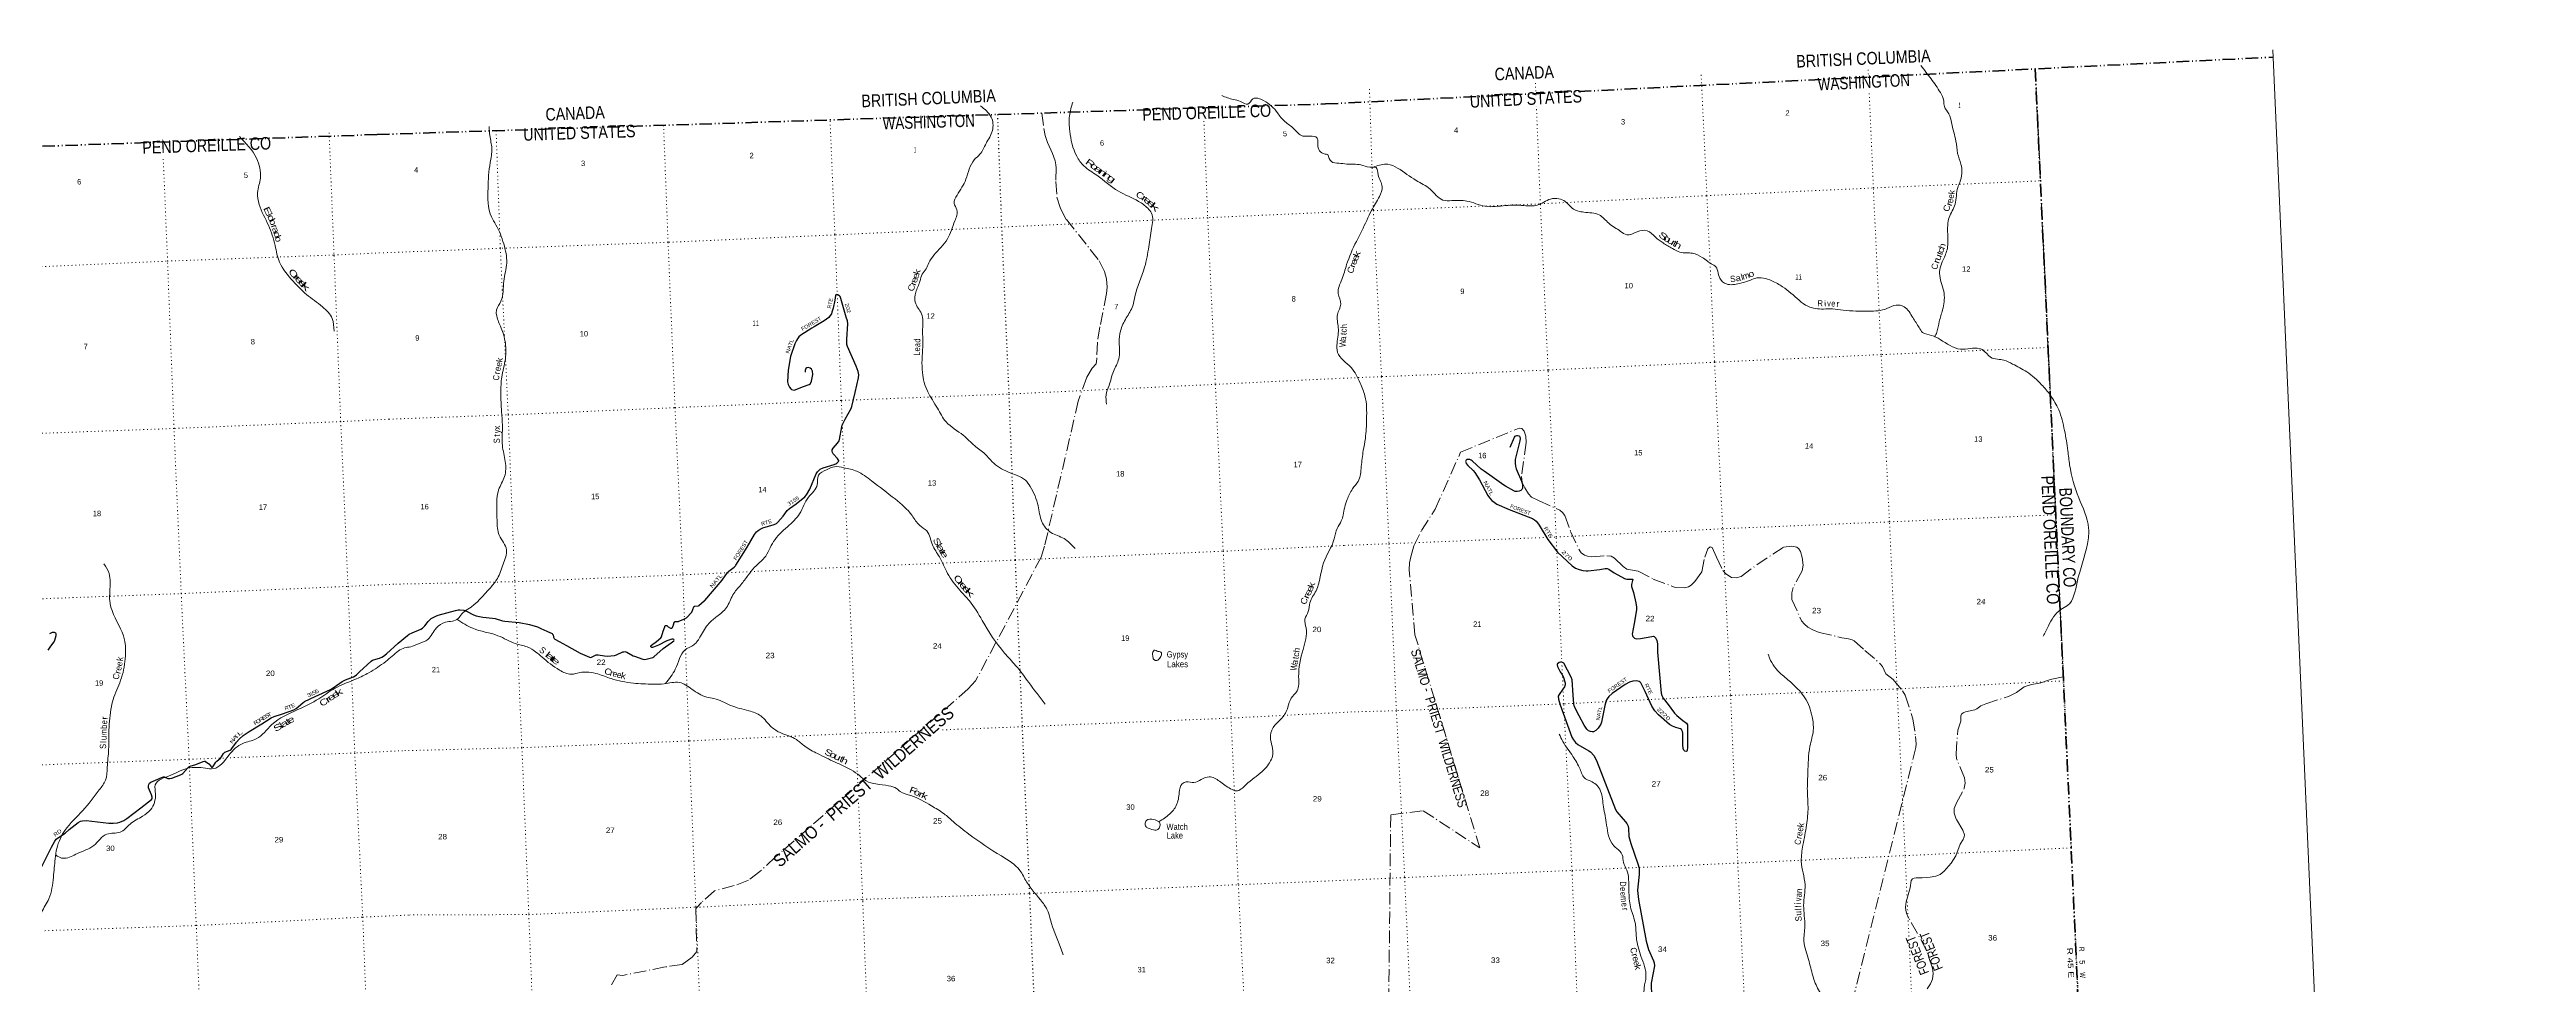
# Model space of a CAD drawing. Header units: feet. Extents: x 727543 to 978287, y 379550 to 572970.
# Drawn here: x 898883 to 978042, y 543088 to 572970 of the extents above; entities that cross this region are included whole.
import ezdxf
from ezdxf.enums import TextEntityAlignment as Align

# ---------------------------------------------------------------- set-up
doc = ezdxf.new("R2010")
doc.units = ezdxf.units.FT
doc.header["$LTSCALE"] = 80
for name, pattern in [('DASH_DOUBLE_DOT', [9.2, 5, -1.2, 0.3, -1.2, 0.3, -1.2]), ('DOT_DASHED', [7.7, 5, -1.2, 0.3, -1.2]), ('DOTTED', [1.5, 0.3, -1.2])]:
    doc.linetypes.add(name, pattern=pattern)
for name, color, linetype, lineweight in [('10', 7, 'DASH_DOUBLE_DOT', 70), ('29', 7, 'Continuous', 25), ('39', 7, 'Continuous', 13), ('4', 7, 'Continuous', 13), ('44', 7, 'DOT_DASHED', 13), ('6', 7, 'DOTTED', 25), ('7', 7, 'DOTTED', 13)]:
    doc.layers.add(name, color=color, linetype=linetype, lineweight=lineweight)
for name, color, linetype in [('12', 7, 'Continuous'), ('30', 7, 'Continuous'), ('41', 7, 'Continuous')]:
    doc.layers.add(name, color=color, linetype=linetype)

msp = doc.modelspace()

# ---------------------------------------------------------------- linework, layer by layer
at = {"layer": '10'}
for p, q in [((939663.69, 571229.1), (969947.87, 572726.87)), ((962342.17, 572350.71), (964451.09, 526603.76)), ((909352.58, 570252.9), (939663.69, 571229.1))]:
    msp.add_line(p, q, dxfattribs=at)
msp.add_lwpolyline([(909352.58, 570252.9), (897240.5, 569827.99), (897240.5, 569827.99), (879052.52, 569139.66)], dxfattribs=at)
at = {"layer": '29'}
for points in [[(919128.34, 554757.32), (919234.04, 554807.79), (919255.12, 554825.39), (919393.49, 554964.76), (919404.61, 554982.34), (919436.34, 555076.02), (919474.06, 555162.43), (919486.03, 555176.3), (919493.18, 555179.74), (919505.02, 555182.47), (919624.28, 555191.58), (919638.56, 555197.14), (919807.76, 555347.47), (919820.46, 555359.2), (920374.28, 556005.81), (920550.85, 556257.12), (920587.9, 556295.63), (920760.87, 556428.63), (920804.93, 556472.54), (920820.95, 556492.39), (921179.96, 557060.47), (921414.61, 557474.79), (921479.16, 557556.37), (921530.14, 557600.1), (921592.04, 557640.18), (921674.99, 557680.33), (922043.59, 557793.21), (922114.27, 557824.92), (922160.11, 557866.09), (922331.58, 558059.35), (922459.67, 558240.65), (922526.09, 558303.34), (922742.2, 558446.88), (923021.33, 558678.65), (923068.85, 558735.08), (923176.87, 558913.73), (923383.3, 559403.75), (923427.36, 559476.63), (923471.05, 559516.71), (923514.75, 559553.15), (923611.59, 559604.26), (923953.39, 559703.52), (923983.14, 559716.22), (924014.09, 559731.7), (924042.76, 559749.91), (924079.18, 559782.7), (924096.93, 559803.67), (924105.13, 559822.8), (924105.58, 559831.9), (924097.39, 559848.29), (924063.09, 559894.32), (923925.94, 560051.27), (923901.66, 560088.78), (923892.56, 560134.33), (923892.11, 560152.56), (923898.02, 560178.06), (923929.3, 560226.69), (924059.89, 560389.93), (924117.88, 560467.74), (924129.37, 560502.91), (924198.93, 560914.12), (924213.48, 560963.29), (924305.17, 561159.22), (924497.42, 561501.7), (924523.01, 561562.69), (924629.01, 562003.5), (924739.11, 562480.45), (924742.41, 562572.01), (924724.2, 562674.04), (924664.72, 562850.93), (924380.1, 563474.85), (924367.33, 563544.9), (924361.55, 563716.09), (924392.77, 564204.7), (924380.08, 564295.51), (924340.82, 564414.68), (924175.64, 565016.1), (924150.67, 565071.63), (924127.91, 565098.97), (924110.66, 565110.81), (924074.2, 565133.58), (924035.38, 565138.7), (924016.84, 565128.12), (924005.01, 565108.07), (923979.7, 564961.67), (923924.21, 564702.02), (923887.57, 564570.62), (923869.36, 564525.07), (923831.74, 564469.43), (923782.88, 564410.3), (923713.69, 564350.18), (923639.03, 564294.2), (923318.16, 564104.93)], [(923318.16, 564104.93), (923242.43, 564060.26), (922893.81, 563839.89), (922827.89, 563783.58), (922784.19, 563725.28), (922753.24, 563674.26), (922703.69, 563568.01), (922561.51, 563160.59), (922492.77, 562719.17), (922470.55, 562345.7), (922485.59, 562262.3), (922527.35, 562180.2), (922569.34, 562120.19), (922594.83, 562105.62), (922634.49, 562090.83), (922685.87, 562087.4), (922715, 562094.69), (922942.07, 562189.02), (923155.62, 562265.95), (923199.32, 562298.74), (923208.53, 562318.18)], [(923208.53, 562318.18), (923235.74, 562371.61), (923271.96, 562582.1), (923264.87, 562684.98), (923229.08, 562754.07), (923195.68, 562783.36), (923143.2, 562801.79), (923086.43, 562801.58), (923051.21, 562776.77), (923026.66, 562715.56), (923026.32, 562653.08)], [(945566.98, 560263.61), (945701.51, 560585.68), (945718.54, 560610.07), (945742.21, 560626.47), (945771.34, 560635.58), (945792.3, 560633.76), (945840.53, 560622.83), (945858.74, 560608.25), (945868.51, 560590.52), (945878.77, 560540.84), (945871.5, 560461.61), (945723.33, 559868.81), (945719.45, 559751.95), (945734.02, 559653.57), (945759.28, 559565.84), (945921.66, 559171.29), (945943.4, 559105.18), (945956.91, 559041.69), (945959.79, 559004.98), (945951.59, 558952.14), (945932.48, 558906.59), (945900.98, 558874.06), (945845.98, 558850.11), (945781.35, 558841.01), (945724.71, 558848.68), (945682.11, 558861.04), (945416.28, 559010.44), (945356.51, 559045.26), (944991.45, 559316.57), (944728.03, 559495.06), (944639.55, 559560.19), (944343.26, 559824.24), (944318.36, 559843.04), (944271.93, 559864.89), (944240.75, 559870.44), (944203.65, 559870.37), (944180.89, 559864.89), (944156.31, 559846.68), (944143.85, 559824.12), (944138.11, 559797.49), (944140.83, 559777.44), (944155.4, 559741.01), (944211.98, 559677.72), (944381.18, 559518.73), (944438.41, 559449.1), (944584.24, 559221.21), (944843.65, 558720.75), (944901.02, 558637.43), (944980.21, 558553.14), (945047.57, 558498.47), (945140.2, 558443.62), (945531.9, 558264.13), (946272.12, 557980), (946342.14, 557940.98), (946396.77, 557893.61), (946440.47, 557838.95), (946489.72, 557771.19), (946761.43, 557310.56), (947077.2, 556908.19), (947543.67, 556463.62), (947651.28, 556396.02), (947764.16, 556352.29), (947879.51, 556322.16), (947986.3, 556312.21), (948055.48, 556312.21), (948432.24, 556352.92), (948601.71, 556381.44), (948662.81, 556380.54), (948714.6, 556363.23), (948881.7, 556242.34), (949215.31, 556058.97), (949243.79, 556047.53), (949291.78, 556042.57), (949485.59, 556045.36)], [(949485.59, 556045.36), (949439.26, 555869.49), (949437.44, 555840.34), (949440.29, 555811.64), (949500.4, 555612.49), (949579.52, 555287.1), (949598.58, 555151.66), (949594.47, 555057.87), (949526.67, 554625.63), (949465.25, 554288.42), (949467.49, 554244.36), (949482.05, 554207.92), (949532.84, 554156.11), (949591.3, 554135.04), (949726.61, 554145.92), (950086.57, 554213.13), (950130.25, 554215.21), (950163.02, 554204.28), (950213.84, 554151.82), (950250.42, 554084.03), (950269.14, 553972.63), (950271.35, 553708.6), (950386.88, 552394.76), (950408.83, 552320.44), (950451.22, 552242.15), (950614.53, 552031.11), (950810.27, 551762.93), (950885.87, 551682.78), (951079.16, 551530.01), (951197.39, 551442.12), (951231.81, 551387.63), (951234.66, 551312.6), (951227.44, 550669.14), (951220.89, 550564.14), (951208, 550547.37), (951184.47, 550534.99), (951139.55, 550546.58), (951111.64, 550575.07), (951092.02, 550629.31), (951081.21, 550751.85), (951079.12, 551116.69), (951071.59, 551169.01), (951053.16, 551214.42), (951035.17, 551238.24), (951007.27, 551254.88), (950860.52, 551299.25), (950747.49, 551340.27), (950657.35, 551395.75), (950302.87, 551705.8), (950186.69, 551828.53), (950086.71, 551981.21), (949877.03, 552452.45), (949738.79, 552728.55), (949718.76, 552754.05), (949689.24, 552775.4), (949600.41, 552790.49), (949477.53, 552780.82), (949378.28, 552750.41), (949241.96, 552674.37), (948826.25, 552383.1), (948719.16, 552291.29), (948657.63, 552212.86), (948631.76, 552160.12), (948589.03, 552008.43), (948482.46, 551475.08), (948455.25, 551408.16), (948373.22, 551281.96), (948301.95, 551206.29), (948227.56, 551165.36), (948180.22, 551161.72), (948130.17, 551168.99), (948070.97, 551198.16), (948012.71, 551252.81), (947930.83, 551374.52), (947772.07, 551671.94)], [(910023.73, 553997.96), (910324.49, 554245.11), (910373.02, 554279.41), (910471.97, 554328.92), (910745.4, 554440.06), (910797.87, 554474.66), (910871.35, 554550.76), (910983.58, 554691.46), (911041.85, 554753.4), (911083.72, 554782.55), (911143.81, 554820.81), (911231.2, 554862.71), (911299.42, 554888.45), (911853.26, 555042.63), (911937.64, 555057.65), (911999.54, 555057.65), (912119.71, 555050.36), (912210.31, 555023.47), (912436.51, 554900.97), (912516.52, 554871.74), (912733.17, 554830.09), (913040.98, 554798.95), (913121.06, 554787.7), (913354.15, 554711.5), (913429.63, 554698.52), (913893.95, 554660.51), (914218.18, 554587.94), (914472.05, 554514.74), (914579.89, 554470.18), (914775.75, 554377.51), (914894.46, 554328.92), (914929.96, 554314.34), (914940.77, 554308.06), (914960, 554288.84), (914974.57, 554263.33), (914986.17, 554192.59), (914999.15, 554164.95), (915013.72, 554143.09), (915036.47, 554121.23), (915169.29, 554049.15), (915404.7, 553920.32)], [(898926.53, 553897.16), (899025.63, 554039.04), (899055.23, 554095.37), (899099.83, 554239.69), (899099.83, 554269.79), (899094.76, 554290.51), (899079.78, 554311.93), (899061.73, 554325.97), (899041.68, 554336), (899007.8, 554342.13), (898969.49, 554336), (898949.43, 554329.98), (898883.86, 554295.6)], [(915404.7, 553920.32), (915841.87, 553681.07), (916140.73, 553551), (916180.79, 553543.71), (916201.99, 553547.14), (916353.07, 553622.35), (916377.42, 553627.51), (916417.48, 553627.51), (916621.88, 553588.36), (916705.15, 553583.79), (916938.22, 553605.65), (916997.71, 553620.15), (917207.69, 553714.96), (917234.09, 553724.07), (917268.79, 553727.29), (917299.64, 553724.07), (917331.49, 553711.32), (917536.17, 553596.53), (917572.75, 553576.5), (917847.67, 553481.77), (917895.92, 553476.69), (917945.99, 553481.77), (918159.02, 553541.89), (918193.76, 553562.49), (918496.86, 553827.8), (918751.96, 554004.96), (918833.59, 554072.04), (918840.27, 554092.33), (918831.77, 554108.48), (918818.11, 554119.41), (918802.64, 554126.69), (918772.93, 554124.5), (918605.27, 554066.92), (918344.95, 553933.92), (918189.64, 553866.64), (918154.47, 553855.24), (918132.62, 553858.88), (918116.23, 553867.99), (918102.61, 553882.08), (918101.67, 553906.25), (918110.77, 553924.47), (918119.32, 553934.99), (918275.25, 554054.68), (918416.65, 554170.42), (918440.48, 554202.87), (918496.17, 554379.91), (918542.92, 554514.35), (918550.25, 554535.7), (918560.49, 554556.65), (918565.27, 554560.75), (918569.81, 554563.54), (918578.47, 554565.31), (918587.8, 554563.93), (918606, 554556.65), (918657.54, 554521.93), (918729.81, 554480.13), (918742.79, 554475.13), (918755.3, 554472.84), (918761.46, 554473.76), (918767.57, 554474.96), (918775.11, 554478.77), (918779.66, 554482.87), (918788.07, 554494.7), (918821.07, 554583.42), (918844.52, 554660.49), (918849.55, 554671.44), (918855.44, 554676.89), (918864.77, 554681.49), (918875.49, 554686.47), (918886.39, 554687.82), (918971.97, 554686), (918979.27, 554686.92), (918985.19, 554689.2), (918999.35, 554695.74), (919128.34, 554757.32)], [(898839.96, 553773.23), (898926.53, 553897.16)], [(906298.51, 551729.75), (906537.28, 551810.82), (906693.38, 551870.74), (906762.67, 551909.18), (906972.85, 552091.84), (907029.27, 552129.59), (907374.91, 552290.99), (907859.07, 552517.1), (907976.8, 552587.09), (908230.84, 552769.75), (908295.64, 552805.81), (908339.76, 552823.87), (908600.32, 552917.34), (908652.59, 552948.27), (908696.71, 552982.38), (908787.1, 553074.99), (909163.6, 553420.68), (909207.07, 553447.92), (909239.16, 553459.96), (909429.66, 553518.15), (909503.31, 553551.12), (909560.01, 553584.36), (909655.49, 553657.14), (910023.73, 553997.96)], [(947772.07, 551671.94), (947620.16, 551956.54), (947595.75, 552054.45), (947577.14, 552337.85), (947541.13, 552823.29), (947516.47, 552914.01), (947273.7, 553355.67), (947217.03, 553391.72), (947173.34, 553391.72), (947127.89, 553375.89), (947067.73, 553326.13), (947060.45, 553300.63), (947076.19, 553254.81), (947155.32, 553084.67), (947213.39, 553005.48), (947254.01, 552929.44), (947318.31, 552726.43), (947319, 552662.96), (947300.79, 552604.66), (947249.71, 552521.99), (947123.08, 552359.53), (947100.51, 552302.23), (947106.75, 552209.66), (947160.28, 552024.36), (947535.66, 550994.11), (947582.34, 550908.59), (947648.55, 550826.5), (947725.12, 550759.21), (948074.61, 550560.5), (948125.2, 550519.58), (948232.46, 550403.01), (948319.09, 550247.29), (948932.19, 548676.66), (948971.19, 548602.64), (949172.53, 548374.23), (949249, 548286.77), (949295.92, 548228.87), (949336.4, 548148.31), (949344.18, 548075.61), (949356.2, 547818.03), (949417.33, 547592.71), (949644.03, 546942.72), (949679.75, 546801.04), (949689.66, 546597.81), (949640.47, 546209.82), (949636.83, 546091.6), (949667.97, 545808.59), (949909.44, 544467.66), (949983.88, 544210.63), (950147.02, 543848.37), (950168.49, 543775.77), (950169.68, 543679.94), (950070.38, 543125.44), (950076.68, 542704.31)], [(898616.88, 546812.19), (898940.44, 547471.17), (899048.03, 547671), (899095.09, 547732.74), (899168.34, 547787.38), (899379.78, 547927.97), (899515.33, 548045.56), (899799.14, 548264.99), (899874.22, 548309.09), (899934.38, 548321.13), (900056.28, 548326.06), (900774.57, 548240.96), (900912.98, 548240.87), (901053.35, 548252.91), (901131.96, 548275.08), (901259.91, 548333.17), (901354.52, 548395.56), (901800.05, 548737.49), (902137.11, 548997.06), (902166.32, 549031.45), (902166.32, 549075.6), (902143.85, 549146.7), (902050.39, 549377.79), (902048, 549432.76), (902052.01, 549476.91), (902080.09, 549521.05), (902125.06, 549553.91), (902489.18, 549713.68), (902522.27, 549727.72), (902548.31, 549727.52), (902661.63, 549673.55), (902686.71, 549667.53), (902724.76, 549666.77), (902789.97, 549681.58), (903070.72, 549785.92), (903107.83, 549809.99), (903138.04, 549836.01), (903301.82, 550013.08), (903335.42, 550042.76), (903379.54, 550062.83), (903559.22, 550122.61), (903792.64, 550215.33), (903834.77, 550225.35), (903854.82, 550223.35), (903871.85, 550217.83), (903975.81, 550144.57), (904043.32, 550052.79), (904063.38, 550034.73), (904077.18, 550030.84), (904095.46, 550036.74), (904103.48, 550046.77), (904194.85, 550194.27), (904224.81, 550227.36), (904342.18, 550322.34), (904381.22, 550367.82), (904440.05, 550472.99), (904461.44, 550494.24), (904485.5, 550510.29), (904655.18, 550575.05), (904686.03, 550596.57), (904712.1, 550624.66), (904854.49, 550834.07), (904941.72, 550923.64), (905076.08, 551044.04), (905194.15, 551134.11), (905260.57, 551178.48), (905668.02, 551420.45), (905961.18, 551605.87), (906063.71, 551650.02), (906298.51, 551729.75)]]:
    msp.add_lwpolyline(points, dxfattribs=at)
at = {"layer": '39'}
for points in [[(958689.82, 572460.91), (959011.84, 572030.23), (959311.22, 571594.12), (959416.35, 571331.44), (959442.93, 571148.23), (959579.03, 570917.38), (959666.99, 570631.61), (959739.61, 570326.89), (959807.27, 570042.2), (959863.56, 569651.59), (959968.25, 569309.84), (959930.31, 568720.29), (959866.67, 568561.27), (959783.61, 568028.41), (959594.25, 567606.16), (959545.27, 567080.96), (959534.05, 566616.28), (959401.08, 566245.29), (959305.21, 565993.57), (959292.2, 565745.69), (959429.82, 565170.34), (959382.68, 564649.28), (959276.17, 564275.46), (959198.42, 563937.42), (959127.39, 563785.32)], [(928632.16, 571169.09), (928976.71, 570810.49), (929015.71, 570382.67), (928813.28, 569965.47), (928614.08, 569621.32), (928436.54, 569448.15), (928167.36, 568821.7), (927885.27, 568318.29), (927790.31, 568053.23), (927883.54, 567844.29), (927814.22, 567493.16), (927577.51, 566916.62), (927146.18, 566397.12), (926983.7, 566149.62), (926899.98, 565959.94), (926770.9, 565790.74), (926696.84, 565560.94), (926564.52, 565215.4), (926546.83, 564890.64), (926749.43, 564526.06), (926784.81, 564035.31), (926792.95, 563567.78), (926768.14, 563062.48), (926778.35, 562645.67), (926948.2, 562030.66), (927256.12, 561510.28), (927536.77, 561065.78), (928082.01, 560639.94), (928449.55, 560304.22), (928781.81, 560042.03), (929008.13, 559795.87), (929510.99, 559469.6), (930068.18, 559204.24), (930221.83, 559003.78), (930479.03, 558382.14), (930593.9, 557878.36), (930884.76, 557535.53), (931305.64, 557337.64), (931664.22, 557023.84)], [(931581.35, 571290.82), (931478.57, 570845.52), (931487.34, 570361.81), (931709.11, 569558.5), (931939.98, 569247.7), (932348.56, 568950.08), (933042.78, 568443.09), (933689.45, 568116.49), (933977.43, 567899.12), (934101.27, 567735.95), (934103.9, 567254.02), (934013.5, 566665.09), (933880.82, 566017.76), (933567.27, 565075.61), (933498, 564775.12), (933292.29, 564390.2), (933109.92, 563977.85), (933067.84, 563603.51), (933053.77, 563082.43), (932883.15, 562680.68), (932742.81, 562229.5), (932647.17, 561929.98), (932666.72, 561637.09)], [(936343.36, 571496.55), (936715.48, 571374.51), (936944.88, 571308.73), (937181.22, 571220.94), (937342.65, 571391.44), (937681.01, 571336.08), (938125.58, 570946.73), (938228.48, 570800.96), (938365.37, 570666.67), (938649.86, 570434.98), (938932.25, 570205.23), (939165.19, 570204.4), (939394.59, 570138.62), (939420.02, 570005.96), (939443.42, 569769.93), (939581.86, 569647.86), (939730.58, 569620.06)], [(904950.55, 570189.09), (905498.57, 569493.01), (905621, 568863.26), (905532.14, 568397.67), (905583.95, 568013.8), (905877.87, 567353.78), (906090.33, 566702.99), (906235.14, 566172.99), (906668.9, 565564.37), (907097.45, 565137.32), (907605.51, 564749.44), (907914.64, 564368.64), (907975.03, 563972.96)], [(912929.99, 570512.98), (912953.65, 570219.67), (913016.43, 569804.96), (912967.16, 569355.39), (912914.22, 568948.21), (912897.82, 568538.43), (913006.73, 567617.19), (913148.04, 567369.66), (913396.76, 566757.81), (913493.57, 566145.96), (913398.65, 565569), (913306.34, 564925.31), (913169.24, 564650.46), (913165.05, 564498.4), (913295.09, 564124.84), (913438.47, 563668.79), (913449.73, 563069.73), (913336.22, 562502.15), (913306.96, 562006.8), (913328.88, 561394), (913355.98, 560959.63), (913354.9, 560313.5), (913447.93, 559798.72), (913424.11, 559319.79), (913236, 558899.11), (913177.63, 558319.56), (913183.17, 557918.76), (913256.41, 557443.7), (913487.14, 556981), (913381.42, 556525.13), (913195.04, 556059.96), (912971.46, 555769.51), (912255.1, 555080.66), (912054.46, 554928.86), (911942.79, 554780.6), (911534.23, 554663.03), (911245.56, 554483.4), (910972.4, 554114.02), (910672.04, 553974.43), (910424.46, 553883.54), (910230.05, 553845.28), (910032.9, 553750.95)], [(940223.67, 558091.95), (940351.22, 558589.49), (940430.57, 558759.36), (940525.99, 558932.01), (940703.72, 559165.22), (940805.43, 559644.22), (940869.29, 560153.9), (940934.73, 560540.01), (940973.5, 561155.95), (940921.38, 561899.43), (940766.98, 562309.82), (940476.96, 562807.17), (940045.84, 563289.88), (940028.16, 563589.04), (940070.43, 564083.53), (940041.24, 564501.74), (940149.69, 564833.09), (940065.3, 565173.75), (940180.7, 565618.93), (940335.24, 566094.29), (940647.66, 566838.43), (940981.59, 567510.6), (941129.17, 567827.55), (941382.29, 568273.02), (941471.44, 568583.21), (941344.51, 568968.52), (941275.21, 569200.43), (941072.36, 569207.25), (940789.3, 569285.36), (940567.81, 569301.45), (940338.5, 569311.1), (940082.09, 569337.74), (939850.95, 569387.85), (939730.58, 569620.06)], [(941224.73, 569226.12), (941649.19, 569304.9), (941966.89, 569177.73), (942557.84, 568787.55), (943001.98, 568508.13), (943414.89, 568158.36), (943701.25, 568141.21), (944181.99, 568124.96), (944758.59, 567961.12), (945415.81, 567983.45), (946003.21, 567982.26), (946430.03, 567993.92), (946854.43, 568191.93), (947119.38, 568200.14), (947322.05, 568108.18), (947542.2, 567899.47), (947920.72, 567771.06), (948402.58, 567685.95), (948716.54, 567418.74), (949092.96, 567158.49), (949286.18, 567051.9), (949620.19, 567144.39), (949940.72, 567177.47), (950203.22, 566972.75), (950450.65, 566787.59), (950748.42, 566608.83), (950988.58, 566494.28), (951389.32, 566456.08), (951701.14, 566324.58), (952033.55, 566096.74), (952097.96, 566061.21), (952264.03, 565661.5), (952472.96, 565476.59), (952891.42, 565493.94), (953197.24, 565583.09), (953384.27, 565656.61), (953922.54, 565578.16), (954269.55, 565385.46), (954535.82, 565186.99), (955077.63, 564764.13), (955577.87, 564675.81), (955859.17, 564680.73), (956207.26, 564642.12), (957025.08, 564607.02), (957600.62, 564688.39), (957895.22, 564801.34), (958150.81, 564748.32), (958429.96, 564400.46), (958634.87, 564081.59), (958745.05, 563930.62), (959023.06, 563829.98), (959302.36, 563701.03), (959956.51, 563390.8), (960565.31, 563408.85), (960672.62, 563365.18), (960911.97, 563135.06), (961131.55, 563072.26), (961341.38, 563045.49), (961618.57, 562918.47), (962071.52, 562667.83), (962545.9, 562258.07), (962828.81, 561916.47), (963092.82, 561456.42), (963278.96, 560794.14), (963385.35, 560148.44), (963442.66, 559690.99), (963733.5, 558642.37), (964046.92, 557675.87), (964013.1, 557173.66), (963680.27, 555944.15), (963373.92, 555200.29), (963160.99, 555072.87), (962763.74, 554545.73), (962598.43, 554217.83)], [(918572.05, 552702.13), (918881.73, 553163.81), (919016.38, 553501.34), (919185.84, 553777.47), (919475.07, 553942.94), (919686.91, 554222.79), (919956.62, 554628.5), (920213.22, 554851.4), (920514.11, 555132.78), (920723, 555540.11), (920973.71, 555862.02), (921210.73, 556171.23), (921415.51, 556424.47), (921725.89, 556722.43), (922023.45, 557244.69), (922464.77, 557715.98), (922855.49, 558134.62), (923140.52, 558666.51), (923416.93, 559056.28), (923457.65, 559361.7), (923715.99, 559540.12), (923967.45, 559635.22), (924264.34, 559604.53), (924686.03, 559489.71), (925153.65, 559184.32), (925907.41, 558604.77), (926448.67, 558073.45), (926689.65, 557763.06), (926917.49, 557581.77), (927098.82, 557139.38), (927320.4, 556755.3), (927584.08, 556227.08), (927971.65, 555689.63), (928280.55, 555351.57), (928689.95, 554721.82), (929403.09, 553678.87), (929758.77, 553283.94), (930179.09, 552737.67), (930706.37, 552045.79)], [(934336.42, 548293.88), (934677.48, 548532.3), (934893.44, 548810.29), (934988.7, 549223.21), (935081, 549504.37), (935206.34, 549562.03), (935456.32, 549539.6), (935689.51, 549636), (935943.24, 549725.11), (936272.86, 549582.31), (936628.67, 549339.29), (936807.44, 549273.52), (937113.76, 549468.02), (937637.78, 549896.03), (937932.39, 550286.52), (937981.1, 550491), (937900.65, 551046.79), (938041.93, 551370.41), (938263.84, 551600.03), (938458.84, 551948.07), (938563.12, 552233.75), (938754.3, 552472.27), (938801.7, 552917.71), (938943.8, 553790.24), (939038.26, 554482.62), (939000.84, 554766.7), (939111.05, 555004.02), (939162.68, 555289.63), (939358.44, 555670.1), (939598.91, 556564.78), (939941.67, 557329.86), (940031.91, 557663.59), (940166.4, 557901.88), (940223.67, 558091.95)], [(900621.57, 556533.17), (900783.92, 556223.9), (900808.55, 555657.32), (900808.88, 555344.33), (900879.98, 555035.86), (901281.92, 554107.06), (901308.68, 553589.02), (901182.6, 552887.85), (900939.62, 552271.39), (900860.51, 551967.7), (900780.9, 551219.71), (900771.11, 550601.43), (900729.03, 550030.46), (900670.46, 549618.45), (900470.07, 549306.41), (899942.96, 548647.56), (899374.39, 548011.48), (899115.55, 547436.87), (899061.72, 547106.57)], [(911904.3, 554758.32), (912408.54, 554471.08), (913211.64, 554235.78), (913776.44, 553982.87), (914143.14, 553875.99), (914428.99, 553713.21), (914625.78, 553548.91), (915180.65, 553135.6), (915558.41, 553004.85), (915825.85, 553054.01), (916408.72, 553012.46), (916831.76, 552863.26), (917542.17, 552719.46), (918167.27, 552685.67), (918525.26, 552697.93), (919009.7, 552739.54), (919419.24, 552520.94), (919884.64, 552272.17), (920115.2, 552228.71), (920644.28, 552008.81), (921232.37, 551833.79), (921613.49, 551668.74), (921959.42, 551315.96), (922252.28, 551129.16), (922750.8, 550914.12), (923016.14, 550705.97), (923424.37, 550469.09), (923985.92, 550195.8), (924504.06, 549945.08), (924776.86, 549753.43), (924979.64, 549591.39), (925293.21, 549496.56), (925698.61, 549435.78), (925951.21, 549346.62), (926068.16, 549256.09), (926407.49, 549123.81), (927066.22, 548799.71), (927469.17, 548542.37), (927758.1, 548300.73), (928264.2, 547891.55), (929302, 547195.74), (929893.38, 546729.21), (930108.03, 546367.13), (930617.78, 545708.98), (930795.45, 545412.27), (930868.32, 545153.91), (931190.31, 544273.58), (931278.58, 544036.09)], [(910032.9, 553750.95), (909626.94, 553411.51), (909085.89, 553051.04), (908690.23, 552857.28), (908010.9, 552558.55), (907487.27, 552218.89), (906819.5, 551872.37), (905989.62, 551396.38), (905491.06, 550936.44), (905055, 550789.72), (904615.81, 550416.71), (904121.87, 549986.34), (903868.12, 550002.46), (903304.57, 550002.67), (902760.08, 549779.4), (902261.8, 549464.87), (902268.93, 549184.43), (902106.95, 548671.81), (901857.68, 548467.09), (901458.19, 548216.65), (901140.24, 547954.97), (900717, 547893.51), (900293.76, 547527.12), (899772.74, 547274.39), (899363.32, 547120.53), (899177.18, 547162.39), (899082.95, 547229.8)], [(934408.77, 553595.08), (934417.34, 553686.56), (934371.51, 553719.16), (934277.39, 553743.76), (934211.26, 553777.58), (934159.87, 553745.15), (934139.59, 553590.41), (934174.42, 553476.36), (934274.93, 553443.91), (934328.34, 553476.43), (934378.55, 553539.19), (934408.77, 553595.08)], [(951567.36, 536636.07), (951981.25, 537205.17), (952397.63, 537579.15), (953114.42, 537938.66), (953478.03, 538186.6), (953626.31, 538351.98), (953738.58, 538464.14), (953949.62, 538797.08), (953988.51, 538865.18), (954141.66, 539095.01), (954557.25, 539387.79), (954963.3, 539622.8), (955167.39, 539687.64), (955976.97, 539920.75), (956132.55, 540003.44), (956327.02, 540280.71), (956492.32, 540917.94), (956570.11, 541234.13), (956390.47, 541203.63), (956204.63, 541726.07), (955838.63, 542290.84), (955691.61, 542494.82), (955415.2, 542915.78), (955234.98, 543359.43), (955097.55, 543886.14), (954949.37, 544471.13), (954978.42, 544944.74), (954941.75, 545615.96), (954984.73, 546272.64), (954867.2, 547029.3), (954920.68, 547544.58), (955033.39, 548182.19), (955082.18, 548756.03), (955066.41, 549101.89), (955059.02, 549352.88), (955076.68, 549854.34), (955143.24, 550704.66), (955247.8, 551210.14), (955213.92, 551642.33), (954979.47, 552253.72), (954599.43, 552682.04), (954270.22, 552972.86), (954060.64, 553171.93), (953886.05, 553447.61), (953806.28, 553642.55)], [(947125.16, 551093.26), (947249.72, 550854.04), (947569.31, 550374.27), (947794.18, 549973.23), (947968.22, 549665.09), (948144.07, 549584.05), (948425.14, 549327.49), (948536.83, 548832.02), (948633.48, 548266.94), (948807.3, 547608.14), (948967, 547437.17), (949144.24, 547236.61), (949181.95, 546987.02), (949292.41, 546740.8), (949345.83, 546457.48), (949357.75, 546018.2), (949423.61, 545506.42), (949563.05, 545024.4), (949595.09, 544588.08), (949741.71, 543992.88), (949903.23, 543337.57), (949846.42, 542984.29), (949831.48, 542734.29), (949785.51, 542409.89), (949812.67, 542036.17), (949729.52, 541505.33), (949770.93, 541085.66), (949820.7, 540615.7), (949901.2, 539916.1), (949950.24, 539417.73), (950168.13, 538992.04), (950369.71, 538879.75), (950773.95, 538720.1), (950994.48, 538458.71), (950996.1, 538189.03)], [(934336.42, 548293.88), (934169.87, 548358.12), (933938.11, 548328.62), (933895.87, 548217.56), (933944.7, 548108.12), (934059.84, 548064.1), (934254.07, 548017.17), (934342.62, 548083.49), (934372.17, 548208.21), (934362.35, 548252.38), (934336.42, 548293.88)], [(899061.72, 547106.57), (899006.42, 546514.17), (898861.48, 545828.49), (898625.35, 545396.04), (898427.04, 545031.57), (897973.45, 544714.59), (897614.29, 544469.62), (897268.57, 544192.82), (896789.84, 544048.61), (896398.56, 543897.42), (895964.58, 543647.77), (895589.19, 543555.7), (895045.91, 543352.67), (894460.3, 543194.58), (894076.07, 543069.88), (893685.74, 542844), (893385.04, 542912.09), (893052.34, 542918.47), (892581.21, 542736.17), (891988.42, 542351.65), (891753.11, 542091.68), (891576.37, 541800.09)]]:
    msp.add_spline(points, degree=3, dxfattribs=at)
at = {"layer": '4'}
msp.add_lwpolyline([(969937.84, 572954.67), (978041.59, 388968.11), (947496.78, 387643.8), (916945.33, 386361.5), (886396.97, 385118.33), (855846.95, 383920.08), (825295.31, 382766.75), (794742.09, 381652.54), (764187.38, 380580.36), (733631.22, 379550.22), (727552.54, 563611.91)], dxfattribs=at)
msp.add_lwpolyline([(969937.84, 572954.67), (978041.59, 388968.11), (947496.78, 387643.8), (916945.33, 386361.5), (886396.97, 385118.33), (855846.95, 383920.08), (825295.31, 382766.75), (794742.09, 381652.54), (764187.38, 380580.36), (733631.22, 379550.22), (727552.54, 563611.91)], dxfattribs=at)
at = {"layer": '44'}
msp.add_line((962342.17, 572350.71), (963237.95, 552925.37), dxfattribs=at)
for points in [[(930600.35, 570937.21), (930655.91, 570440.45), (930706.05, 570224.3), (930778.57, 570003.15), (930934.06, 569642.05), (931017.3, 569416.79), (931047.04, 569284.89), (931055.83, 569193.6), (931043.26, 568746.59), (931078.06, 568246.49), (931187.62, 567893.04), (931378.25, 567539.88), (932428, 566219.49), (932600.68, 565879.4), (932665.82, 565640.9), (932682.11, 565373.55), (932661.78, 565174.23), (932453.19, 564110.64), (932370.97, 563612.79), (932348.72, 563081.64), (932331.61, 562925.61), (932204.98, 562784.3), (932030.71, 562493.5), (931758.76, 561734.31), (930681.4, 557091.84), (930572.31, 556741.8), (928477.79, 552790.51), (928245.37, 552537.14), (922084.93, 547162.79), (921582.06, 546694.46), (921221.65, 546418.61), (920765.79, 546246.85), (920138.25, 546082.7), (919715.66, 545711.06), (919568.91, 545545.43), (919537.28, 545500.39), (919571.29, 544139.96), (919418.14, 543961.05), (919096.13, 543727.41), (918553.43, 543648.09), (917188.99, 543374.82), (917022.69, 543396.8), (916845.94, 543071.61)], [(941670.65, 541328.2), (941743.37, 548511.49), (942785.54, 548638.83), (944588.52, 547457.33), (942519.9, 554262.16), (942331.88, 556336.51), (942347.14, 556562.87), (942390.39, 556760.75), (942487.47, 557104.75), (942723.76, 557596.18), (943165.29, 558276.84), (943977.62, 560101.13), (945849.88, 560870.74), (945937.56, 560860.44), (946011.33, 560773.31), (946061.15, 560613.1), (946075.55, 560412.97), (945926.19, 559320.03), (945949.92, 559129.05), (946030.8, 558957.54), (946147.67, 558764.22), (946245.36, 558660.73), (946471.69, 558554.22), (947150.24, 558244.74), (947235.3, 558176.78), (947306.93, 558072.41), (947494.52, 557564.41), (947783.76, 556944.09), (947831.64, 556884.41), (947936.7, 556810.21), (948029.39, 556779.29), (948171.01, 556752.23), (948648.97, 556788.66), (948789.5, 556773.11), (948900.29, 556709.55), (949178.82, 556445.38), (949288.16, 556366.33), (949647.71, 556300.34), (950136.41, 556046.6), (950833.39, 555776.34), (951122.35, 555765.19), (951264.48, 555802.29), (951345.76, 555854.74), (951468.41, 555969.25), (951690.07, 556272.49), (951780.09, 556744.99), (951874.96, 557015.86), (951950.43, 557076.1), (952016.49, 557050.72), (952154.9, 556744.31), (952357.12, 556315.72), (952457.17, 556210.41), (952630.82, 556094.34), (952784.7, 556080.55), (952949.83, 556125.37), (953443.14, 556499.61), (954298.9, 557062.33)], [(954298.9, 557062.33), (954562.91, 557091.56), (954726.67, 557066.83), (954791.56, 557008.09), (954844.09, 556930.79), (954897.55, 556737.02), (954924.42, 556485.58), (954894.32, 556306.92), (954603.42, 555774.59), (954561.37, 555601.33), (954567.89, 555391.43), (954871.86, 554711.24), (954973.88, 554599.6), (955078.93, 554506.85), (955233.42, 554420.28), (955438.28, 554340.01), (956157.05, 554169.67), (956378.22, 554135.84), (956492.56, 554100.55), (956557.44, 554067.82), (956900.18, 553766.32), (957388.61, 553338.17), (957458.64, 553255.45), (957572.1, 553012.46), (957799.7, 552831.32), (958099.28, 552475.56), (958188.37, 552332.71), (958432.93, 551583.13), (958516.51, 551011.75), (958539.58, 550784.38), (958529.92, 550661.15), (956384.41, 542077.95)], [(958884.97, 542948.03), (958994.99, 543112.83), (959058.27, 543259.86), (959084.04, 543440.06), (959062.49, 543604.36), (958865.35, 544170.14), (958579.8, 544721.81), (958306.75, 545195.73), (958226.09, 545371.68), (958204.96, 545459.2), (958200.5, 545563), (958221.21, 545725.38), (958278.36, 545955.43), (958340.58, 546177.61), (958380.61, 546410.45), (958416.8, 546461.39), (958472.25, 546490.05), (958541.88, 546499.55), (958728.34, 546501.63), (958987.62, 546520.24), (959165.02, 546548.76), (959301.4, 546601.78), (959429.9, 546707.84), (959652.33, 546963.16), (959808.61, 547196.25), (959942.41, 547574.37), (960035.83, 547724.34), (960073.92, 547811.93), (960078.44, 547866.68), (960028.93, 548014.8), (959812.2, 548373.69), (959748.47, 548563.99), (959756.47, 548717.15), (959822.67, 548895.33), (960076.72, 549363.56), (960106.47, 549520.63), (960080.02, 549688.24), (959826.28, 550305.45), (959815.67, 550450.65), (959866.79, 551218.69), (959964.89, 551503.76), (959969.39, 551557.78), (959964.33, 551670.05), (959990.43, 551730.19), (960043.5, 551773.05), (960112.46, 551799.95), (960411.65, 551866.41), (960480.36, 551897.73), (960599.94, 551996.89), (960760.06, 552059.93), (961489.07, 552294.37), (961741.53, 552419.41), (961989.35, 552597.83), (962114.13, 552646.11), (962238.12, 552673.53), (962519.04, 552729.51), (962765.57, 552810.88), (962878.48, 552841.83), (963233.69, 552924.38)]]:
    msp.add_lwpolyline(points, dxfattribs=at)
at = {"layer": '6'}
for points in [[(962342.17, 572350.71), (962506.62, 568771.09), (962752.14, 563446.38), (962998.87, 558099.77), (963243.9, 552790.31), (963489.94, 547453.13), (963735.75, 542121.07), (963980.81, 536805.11), (964196.74, 532121.12), (964226.86, 531467.7), (964439.38, 526857.84), (964451.09, 526603.76)], [(929174.45, 570891.28), (929306.54, 567293.47), (929539.41, 561955.84), (929742.55, 556653.48), (929964.91, 551325.55), (930197.62, 545991.97), (930421.77, 540670.19), (930654, 535348.74), (930877, 530004.64), (931077.39, 525165.79)]]:
    msp.add_lwpolyline(points, dxfattribs=at)
at = {"layer": '7'}
for p, q in [((957014.34, 572061.97), (956999.95, 572388.64)), ((946386.66, 571514.45), (946369.88, 571929.26)), ((935759.42, 571103.36), (935761.4, 571052.88)), ((902498.42, 569948.97), (902492.66, 570087.7))]:
    msp.add_line(p, q, dxfattribs=at)
for points in [[(941065.28, 571701.93), (941192.19, 567822.36), (941452.37, 562513.84), (941687.67, 557173.76), (941926.81, 551837.92), (942190.12, 546505.22), (942428.35, 541189.6), (942660.24, 535835.18), (942885.8, 530486.54), (943102.28, 525676.39)], [(951665.93, 572157.48), (951850.02, 568301.6), (952094.77, 562976.15), (952353.58, 557653.38), (952604.57, 552324.16), (952836.56, 546967.72), (953091.6, 541638.69), (953269.76, 537915.84)], [(958419.22, 542106.64), (958186.74, 547207.31), (957927.75, 552534.13), (957684.19, 557877.88), (957420.51, 563218.67), (957169.61, 568545.86), (957032.37, 571653.71)], [(948416.07, 525904.13), (948196.93, 530738.52), (947962.74, 536098.91), (947749.13, 541407.56), (947538.83, 546732.58), (947273.87, 552057.1), (947032.89, 557388.8), (946773.44, 562725.73), (946527.22, 568038.95), (946400.85, 571163.6)], [(907817.36, 570306.53), (907976.19, 566382.15), (908187.83, 561078.63), (908420.28, 555812.19), (908636.93, 550484.61), (908892.87, 545239.2), (909098.6, 539931.42), (909336.69, 534574.31), (909560.21, 529176.29), (909748.04, 524276.45)], [(913153.27, 570375.31), (913288.89, 566615.78), (913541.43, 561293.11), (913751.82, 555960.66), (913979.38, 550655.22), (914199.88, 545323.17), (914410.19, 539992.74), (914636.99, 534654.87), (914873.27, 529333.58), (915064.28, 524496.03)], [(918505.8, 570547.69), (918650.29, 566809.48), (918871, 561524.02), (919120.28, 556180.97), (919317.59, 550872.3), (919537.46, 545556.43), (919758.03, 540222.36), (919992.77, 534888.86), (920196.69, 529566.27), (920406.34, 524718.18)], [(924717.62, 549414.79), (924646.76, 551113.33), (924410.88, 556424.51), (924186.41, 561754.37), (923981.02, 567062.72), (923825.37, 570719.01)], [(935776.12, 570677.95), (935897.11, 567594.96), (936139.78, 562265.82), (936390.61, 556934.98), (936643.54, 551602.2), (936873.99, 546274.6), (937138.35, 540960.51), (937396.71, 535644.15), (937627.16, 530316.55), (937825, 525451.5)], [(903365.87, 549775.35), (903343.99, 550284.76), (903090.09, 555580.73), (902861.28, 560857.4), (902653.87, 566207.52), (902514.95, 569551.31)], [(939811.37, 567767.75), (941192.19, 567822.36), (946527.22, 568038.95), (951837.98, 568299.02), (957169.61, 568545.86), (962507.17, 568772.62)], [(939811.37, 567767.75), (935897.11, 567594.96), (929306.54, 567293.47), (923979.7, 567044.44), (918650.29, 566809.48), (913288.89, 566615.78), (909508.71, 566471.42)], [(885885.42, 565532.35), (886760.56, 565565.06), (892029.46, 565808.48), (897309.67, 565971.52), (902653.87, 566207.52), (907969.31, 566402.1), (909508.71, 566471.42)], [(962752.14, 563446.38), (957420.51, 563218.67), (952090.73, 562975.96), (946773.44, 562725.73), (941452.37, 562513.84), (940037.95, 562457.55)], [(909733.03, 561155.45), (913541.43, 561293.11), (918871, 561524.02), (924186.41, 561754.37), (929535.29, 561957.7), (936141.72, 562267.92), (940037.95, 562457.55)], [(909733.03, 561155.45), (908187.83, 561078.63), (902861.28, 560857.4), (897495.15, 560663.03), (892149.6, 560511.81), (887055.51, 560256.41)], [(940265.69, 557119.78), (941687.67, 557173.76), (947032.89, 557388.8), (952353.58, 557653.38), (957686.4, 557873.93), (962999.38, 558098.79)], [(909950.74, 555882.69), (913751.82, 555960.66), (919120.28, 556180.97), (924430.94, 556429.36), (929742.55, 556653.48), (936390.61, 556934.98), (940265.69, 557119.78)], [(889966.15, 555085.73), (892413.86, 555210.15), (897701.85, 555381.54), (903090.09, 555580.73), (908420.28, 555812.19), (909950.74, 555882.69)], [(963243.9, 552790.31), (957927.75, 552534.13), (952604.57, 552324.16), (947273.87, 552057.1), (941926.81, 551837.92), (940492.73, 551798.76)], [(940492.73, 551798.76), (936643.54, 551602.2), (929964.91, 551325.55), (927423.28, 551224.13)], [(926775.25, 551198.27), (924646.76, 551113.33), (919317.59, 550872.3), (913979.38, 550655.22), (910165.71, 550558.97)], [(910165.71, 550558.97), (908636.93, 550484.61), (903343.99, 550284.76), (897909.36, 550079.89), (892610.51, 549875.8), (890531.92, 549787.62)], [(904075.31, 532940.64), (904015.08, 534331.04), (903790.59, 539702.77), (903572.23, 544971.73), (903365.87, 549775.35)], [(925732.2, 524940.94), (925543.31, 529775.59), (925316.19, 535121.55), (925079.83, 540444.86), (924870.55, 545749), (924739.15, 548898.7)], [(940721.48, 546437.44), (942190.12, 546505.22), (947538.83, 546732.58), (952836.56, 546967.72), (958186.74, 547207.31), (963489.94, 547453.13)], [(910387.35, 545308.39), (914199.88, 545323.17), (919537.46, 545556.43), (924866.23, 545807.57), (930197.62, 545991.97), (936875.94, 546276.71), (940721.48, 546437.44)], [(890027.91, 544457.12), (892852.03, 544585.45), (898130.72, 544786.81), (903572.23, 544971.73), (908892.87, 545239.2), (910387.35, 545308.39)]]:
    msp.add_lwpolyline(points, dxfattribs=at)

# ---------------------------------------------------------------- texts
at = {"layer": '10'}
for s, rotation, width, p in [('CANADA', 2.458, 0.85, (945073.86, 571980.25)), ('BRITISH COLUMBIA', 2.481, 0.85, (954713.51, 572389.48)), ('BRITISH COLUMBIA', 2.405, 0.85, (924838.38, 571121.61)), ('UNITED STATES', 2.831, 0.85, (944281.59, 571106.54)), ('WASHINGTON', 2.831, 0.8, (955403.22, 571658.54)), ('CANADA', 2.379, 0.85, (914739.45, 570692.83)), ('WASHINGTON', 1.845, 0.8, (925513.42, 570411.7)), ('UNITED STATES', 1.879, 0.85, (914029.31, 570051.2))]:
    msp.add_text(s, height=400, rotation=rotation, dxfattribs=dict(at, width=width)).set_placement(p)
at = {"layer": '12'}
for s, rotation, width, p in [('PEND OREILLE CO', 1.845, 0.85, (933812.45, 570692.58)), ('PEND OREILLE CO', 2.009, 0.85, (901854.02, 569635.27)), ('PEND OREILLE CO', 272.639, 0.85, (962532.58, 559342.88)), ('BOUNDARY CO', 272.639, 0.8, (963109.35, 558957.17))]:
    msp.add_text(s, height=400, rotation=rotation, dxfattribs=dict(at, width=width)).set_placement(p)
at = {"layer": '30'}
for s, rotation, width, p in [('FOREST', 30.535, 1.1, (923254.81, 564154.05)), ('202', 285.358, 1.2, (924337.21, 564692.15)), ('NATL', 70.762, 1.15, (922594.33, 563467.1)), ('NATL', 297.4, 1.2, (944819.63, 558923.65)), ('3155', 33.592, 1.15, (922684.8, 558492.79)), ('FOREST', 339.001, 1.05, (945867.97, 558205.29)), ('FOREST', 57.708, 1.1, (921021.64, 556938.44)), ('R', 17.027, 0.95, (921703.03, 557762.12)), ('T', 17.027, 1.2, (921814.21, 557796.17)), ('RTE', 300.535, 1.2, (946727.55, 557509.48)), ('270', 316.377, 1.5, (947338.93, 556756.78)), ('NATL', 49.42, 1.25, (920229.1, 555944.53)), ('5', 25.033, 1.4, (907448.82, 552404.31)), ('FOREST', 35.017, 1.1, (949023.2, 552606.95)), ('RTE', 296.597, 1.15, (949930.37, 552506.13)), ('S', 32.313, 1.4, (905861.46, 551624.47)), ('T', 28.297, 1.5, (905938.56, 551662.09)), ('T', 21, 1.3, (906581.15, 551903.69)), ('E', 23.02, 1.15, (906687.4, 551948.5)), ('3', 25.031, 1.4, (907205.25, 552288.61)), ('1', 25.031, 0.6, (907278.24, 552322.91)), ('5', 25.033, 1.4, (907357.42, 552360.28)), ('NATL', 78.7, 1.1, (948464.11, 551740.49)), ('2220', 315.43, 1.45, (950426.37, 551689.68)), ('N', 55.786, 1.35, (904771.62, 550836.7)), ('A', 47.758, 1.75, (904857.13, 550935.06)), ('L', 41.864, 1.95, (905007.04, 551076.37)), ('F', 30.705, 1.45, (905504.53, 551404.27)), ('O', 30.705, 1.2, (905579.5, 551449.3)), ('R', 32.313, 1.3, (905678.1, 551509.65)), ('E', 32.313, 1.4, (905773.53, 551570.01)), ('RD', 36.721, 1.2, (899174.35, 547888.02))]:
    msp.add_text(s, height=120, rotation=rotation, dxfattribs=dict(at, width=width)).set_placement(p, align=Align.CENTER)
for s, rotation, p in [('RTE', 77.937, (923883.82, 564847.98)), ('E', 17.027, (921924.93, 557830.08)), ('R', 18.754, (906476.58, 551867.41)), ('T', 44.864, (904890.68, 550970.2))]:
    msp.add_text(s, height=120, rotation=rotation, dxfattribs=at).set_placement(p, align=Align.CENTER)
at = {"layer": '41'}
for s, rotation, width, p in [('R', 323.922, 1.6, (932088.02, 569249.39)), ('o', 323.922, 1.65, (932219.11, 569153.86)), ('a', 323.937, 1.8, (932337.23, 569066.53)), ('r', 323.85, 1.9, (932450.24, 568987.19)), ('i', 323.85, 1.5, (932532.6, 568924.13)), ('n', 323.85, 1.8, (932628.6, 568863.72)), ('g', 323.85, 1.8, (932759.14, 568768.17)), ('C', 332.189, 1.3, (933685.52, 568221.41)), ('E', 294.334, 1.5, (905762.74, 567775.19)), ('l', 296.2, 1.1, (905825.53, 567650.58)), ('d', 294.427, 1.5, (905876.24, 567543.11)), ('r', 327.401, 1.75, (933818.01, 568140.79)), ('e', 323.319, 1.7, (933917.81, 568062.74)), ('e', 319.681, 1.85, (934026.37, 567968.47)), ('k', 317.327, 2.2, (934134.39, 567867.51)), ('C', 70.657, 1.1, (959605.55, 567865.57)), ('r', 67.648, 1.4, (959681.91, 568003.95)), ('e', 82.245, 0.9, (959746.09, 568263.07)), ('o', 291.114, 1.2, (905930.78, 567411.08)), ('r', 288.458, 1.3, (905974.36, 567285.81)), ('a', 288.458, 1.25, (906015.88, 567167.62)), ('d', 287.702, 1.35, (906064.22, 567020.81)), ('o', 287.702, 1.15, (906105.41, 566878.93)), ('S', 323.489, 1.7, (950399.37, 566923.89)), ('o', 326.062, 1.6, (950522.7, 566840.05)), ('u', 329.344, 1.65, (950650.97, 566764.19)), ('t', 330.667, 1.4, (950777.6, 566687.57)), ('h', 332.277, 1.5, (950880.29, 566633.12)), ('C', 71.228, 1.1, (940562.37, 565892.47)), ('r', 71.228, 1.3, (940611.01, 566035.59)), ('e', 69.12, 1.2, (940655.44, 566147.14)), ('k', 67.623, 1.45, (940757.5, 566398.29)), ('e', 67.623, 1.25, (940705.94, 566273.06)), ('r', 69.325, 1.35, (959281.73, 566165.09)), ('u', 69.048, 1.35, (959326.88, 566293.86)), ('t', 69.048, 1.1, (959379.78, 566422.71)), ('h', 72.786, 1.2, (959463.61, 566659.24)), ('c', 71.828, 1.3, (959414.33, 566522.24)), ('C', 310.546, 1.6, (906596.65, 565749.29)), ('r', 312.199, 2.15, (906699.77, 565634.54)), ('e', 313.616, 2, (906793.54, 565535.04)), ('e', 313.616, 2, (906897.2, 565433.06)), ('k', 313.616, 2.25, (906987.51, 565328.8)), ('C', 69.068, 1.15, (926519.17, 565320.78)), ('r', 69.024, 1.35, (926573.27, 565462.1)), ('e', 69.024, 1.2, (926613.88, 565572.48)), ('k', 71.628, 1.3, (926700.79, 565833.49)), ('e', 72.646, 1.15, (926657.03, 565701.76)), ('a', 12.861, 1.1, (952868.75, 565573.05)), ('m', 17.049, 1.05, (953123.11, 565644.03)), ('o', 22.014, 1.25, (953299.18, 565707.61)), ('R', 358.495, 0.9, (955468.69, 564759.79)), ('v', 359.108, 0.8, (955749.39, 564757.83)), ('e', 355.749, 0.8, (955884.42, 564755.23)), ('d', 90.484, 0.9, (926712.1, 563668.14)), ('W', 86.67, 0.75, (940307.25, 563565.32)), ('h', 91.27, 0.85, (940349.42, 564131.97)), ('a', 84.925, 0.95, (940319.48, 563719.5)), ('c', 85.303, 0.95, (940334.48, 563981.23)), ('k', 79.918, 1.1, (913361.63, 563031.18)), ('L', 86.87, 0.85, (926698.09, 563246.67)), ('e', 87.508, 0.75, (926704.77, 563381.5)), ('a', 87.508, 0.85, (926710.82, 563520.74)), ('C', 84.886, 0.8, (913253.34, 562473.61)), ('S', 90.038, 0.9, (913274.78, 560464.7)), ('y', 88.857, 0.8, (913276.09, 560763.4)), ('S', 295.611, 1.4, (927159.38, 557198.12)), ('l', 300.162, 1.25, (927225.32, 557080.92)), ('a', 300.162, 1.6, (927282.29, 556982.89)), ('t', 299.8, 1.4, (927344.31, 556869.65)), ('e', 299.8, 1.5, (927397.53, 556781.6)), ('C', 304.81, 1.45, (927839.7, 555984.23)), ('r', 307.114, 1.9, (927934.53, 555862.69)), ('e', 308.701, 1.8, (928015.36, 555769.12)), ('e', 311.986, 1.9, (928111.39, 555653.95)), ('k', 314.955, 2.3, (928216.25, 555544.61)), ('e', 60.35, 1.45, (939197.3, 555571.65)), ('k', 72.279, 1.3, (939306.21, 555826.93)), ('e', 67.25, 1.25, (939258.22, 555696.44)), ('C', 70.428, 1.1, (939068.73, 555311.8)), ('r', 65.304, 1.5, (939136.66, 555454.52)), ('l', 319.915, 1.6, (914735.77, 553560.89)), ('a', 321.987, 1.85, (914819.88, 553498.73)), ('t', 321.987, 1.7, (914918.51, 553421.64)), ('e', 321.987, 1.75, (915002.89, 553355.68)), ('W', 80.717, 0.8, (938749.52, 553218.33)), ('c', 80.783, 1.05, (938814.86, 553619.91)), ('r', 76.371, 1.15, (901154.38, 553050.22)), ('k', 32.488, 1.75, (908183.24, 552341.82)), ('C', 338.396, 1.15, (916693.64, 552994.93)), ('r', 343.148, 1.25, (916821.13, 552950.07)), ('k', 346.586, 1.2, (917200.3, 552857.61)), ('C', 30.788, 1.35, (907691.94, 552026.55)), ('r', 34.038, 1.8, (907837.5, 552122.63)), ('e', 33.899, 1.6, (907941.57, 552192.53)), ('e', 34.704, 1.65, (908073.28, 552279.58)), ('b', 90.239, 0.8, (900719.06, 551323.17)), ('u', 89.201, 0.9, (900704.33, 550964.93)), ('m', 89.201, 0.8, (900709.89, 551147.5)), ('e', 86.239, 0.8, (900726.94, 551466)), ('S', 30.547, 1.55, (906222.45, 551220.27)), ('l', 30.547, 1.25, (906335.01, 551286.7)), ('a', 30.547, 1.6, (906432.67, 551344.34)), ('t', 30.547, 1.4, (906552.89, 551414.17)), ('e', 29.128, 1.45, (906643.97, 551464.41)), ('S', 88.984, 0.9, (900690.87, 550695.86)), ('S', 334.022, 1.45, (923739.28, 550404.64)), ('o', 334.076, 1.35, (923880.73, 550335.88)), ('u', 334.076, 1.5, (924017.63, 550270.44)), ('t', 334.24, 1.25, (924149, 550203.06)), ('h', 334.24, 1.45, (924251.13, 550156.22)), ('F', 338.134, 1.55, (926451.02, 549192.11)), ('o', 334.79, 1.35, (926569.8, 549135.82)), ('r', 334.79, 1.5, (926691.62, 549078.47)), ('k', 334.79, 1.5, (926808.29, 549024.98)), ('r', 79.782, 1.05, (954880.39, 547772.06)), ('k', 80.169, 1.1, (954949.46, 548166.4)), ('e', 80.169, 0.95, (954901.32, 547892.89)), ('e', 80.169, 0.95, (954926.34, 548032.97)), ('C', 79.782, 0.9, (954853.58, 547623.29)), ('D', 270.375, 0.85, (949071.08, 546300.26)), ('e', 272.051, 0.75, (949073.56, 546130.11)), ('e', 275.915, 0.85, (949080.99, 545972.4)), ('m', 275.915, 0.85, (949098.03, 545807.92)), ('e', 278.75, 0.9, (949122.02, 545625.29)), ('v', 88.034, 0.8, (954864.43, 545802.73)), ('a', 84.572, 0.95, (954877.19, 545934.67)), ('n', 85.319, 0.95, (954890.72, 546073.2)), ('S', 94.018, 0.95, (954876.88, 545194.94)), ('r', 283.841, 1.15, (949450.32, 544005.14)), ('e', 283.852, 1.05, (949482.37, 543887.26)), ('e', 283.852, 1.05, (949514.04, 543746.66)), ('k', 283.852, 1.2, (949546.46, 543615.17))]:
    msp.add_text(s, height=200, rotation=rotation, dxfattribs=dict(at, width=width)).set_placement(p, align=Align.CENTER)
for s, rotation, p in [('k', 83.585, (959768.06, 568398.28)), ('e', 77.942, (959721.19, 568119.13)), ('C', 76.229, (959227.92, 566014.3)), ('S', 7.678, (952692.32, 565541.29)), ('l', 15.455, (952996.12, 565603.88)), ('i', 1.738, (955631.42, 564758.21)), ('r', 355.249, (956027.46, 564742.25)), ('t', 85.303, (940332.81, 563872.16)), ('e', 76.66, (913297.46, 562740.9)), ('e', 76.66, (913332.87, 562886.66)), ('r', 81.731, (913276.88, 562623.6)), ('t', 88.857, (913274.03, 560630.26)), ('x', 91.277, (913277.71, 560880.97)), ('k', 82.116, (901230.31, 553477.98)), ('e', 79.439, (901210.22, 553320.72)), ('S', 320.368, (914579.09, 553692.77)), ('t', 80.783, (938797.33, 553511.88)), ('a', 80.783, (938774.84, 553373.69)), ('h', 80.783, (938837.68, 553760.59)), ('C', 74.089, (901104.82, 552904.53)), ('e', 77.439, (901180.03, 553175.05)), ('e', 346.586, (916935.02, 552924.59)), ('e', 346.586, (917068.57, 552889.03)), ('r', 88.458, (900737.72, 551600.64)), ('l', 88.984, (900702.52, 550835.01)), ('r', 278.75, (949142.38, 545480.85)), ('i', 92.034, (954858.58, 545684.2)), ('l', 92.636, (954863.78, 545586.82)), ('l', 94.636, (954866.47, 545495.31)), ('u', 94.636, (954868.98, 545369.04)), ('C', 283.841, (949414.16, 544151.93))]:
    msp.add_text(s, height=200, rotation=rotation, dxfattribs=at).set_placement(p, align=Align.CENTER)
for s, width, p in [('Gypsy', 0.9, (934927.62, 553539.37)), ('Lakes', 0.95, (934932.48, 553227.7)), ('Watch', 0.9, (934917.88, 548029.4)), ('Lake', 0.9, (934844.86, 547751.84))]:
    msp.add_text(s, height=200, dxfattribs=dict(at, width=width)).set_placement(p, align=Align.CENTER)
at = {"layer": '44'}
for s, height, rotation, width, p in [('SALMO -  PRIEST  WILDERNESS', 300, 286.909, 0.85, (942380.95, 553756.42)), ('SALMO -  PRIEST  WILDERNESS', 400, 41.101, 0.9, (922224.77, 546810.21)), ('FOREST', 300, 111.641, 0.8, (959398.99, 543605.12)), ('FOREST', 300, 111.641, 0.8, (958956.66, 543471.17))]:
    msp.add_text(s, height=height, rotation=rotation, dxfattribs=dict(at, width=width)).set_placement(p)
at = {"layer": '6'}
for s, width, p in [('R 45 E', 1.35, (963381.64, 543777.11)), ('R', 0.7, (963739.5, 544211.3)), ('5', 0.95, (963757.68, 543792.67)), ('W', 0.65, (963771.68, 543383.35))]:
    msp.add_text(s, height=175, rotation=272.639, dxfattribs=dict(at, width=width)).set_placement(p, align=Align.CENTER)
at = {"layer": '7'}
for s, width, p in [('3', 0.9, (949168.93, 570573.92)), ('2', 0.9, (954424.05, 570851.94)), ('1', 0.45, (959923.28, 571102.54)), ('4', 0.9, (943832.33, 570304.85)), ('12', 0.9, (960136.78, 565865.49)), ('9', 0.9, (944034.93, 565153.66)), ('10', 0.9, (949351.04, 565336.45)), ('11', 0.65, (954780.3, 565613.22)), ('13', 0.9, (960522.44, 560432.97)), ('16', 0.9, (944670.8, 559908.13)), ('15', 0.9, (949655.25, 559997.18)), ('14', 0.9, (955115.46, 560214.93)), ('23', 1.1, (955353.85, 554950.31)), ('24', 1.1, (960608.75, 555236.17)), ('21', 0.85, (944510.12, 554516.82)), ('22', 1.1, (950032.25, 554695.51)), ('27', 1.1, (950225.71, 549410.25)), ('26', 1.1, (955549.45, 549612.53)), ('25', 1.1, (960875.21, 549865.05)), ('28', 1.1, (944745.29, 549113.96)), ('36', 1.1, (960978.48, 544492.25)), ('33', 1.1, (945089.81, 543776.91)), ('34', 1.1, (950427.84, 544127.14)), ('35', 1.1, (955624.5, 544314.45))]:
    msp.add_text(s, height=175, rotation=359, dxfattribs=dict(at, width=width)).set_placement(p, align=Align.CENTER)
for s, width, p in [('6', 0.85, (932519.52, 569893.82)), ('5', 0.85, (938366.81, 570196.03)), ('4', 0.85, (910601.18, 569037.37)), ('3', 0.85, (915934.19, 569245.19)), ('2', 0.85, (921319.02, 569493.77)), ('1', 0.4, (926541.38, 569675.51)), ('6', 0.85, (899829.7, 568655.84)), ('5', 0.85, (905158.83, 568863.03)), ('12', 0.85, (927041.55, 564364.31)), ('7', 0.85, (932974.06, 564664.95)), ('8', 0.85, (938644.16, 564913.78)), ('8', 0.85, (905381.16, 563545.74)), ('9', 0.85, (910636.91, 563665.54)), ('10', 0.85, (915960.79, 563799.62)), ('11', 0.65, (921451.66, 564135.6)), ('7', 0.85, (900037.79, 563390.56)), ('17', 0.85, (938773.99, 559619.7)), ('14', 0.85, (921667.5, 558815.86)), ('13', 0.85, (927086.97, 559029.77)), ('18', 0.85, (933101.19, 559323.55)), ('18', 0.85, (900400.1, 558055.41)), ('17', 0.85, (905704.13, 558256.76)), ('16', 0.85, (910869.88, 558273.23)), ('15', 0.85, (916321.45, 558598.29)), ('19', 0.85, (933261.36, 554071.03)), ('20', 1.1, (939385.66, 554349.09)), ('22', 1.1, (916512.27, 553298.23)), ('23', 1.1, (921911.98, 553516.65)), ('24', 1.1, (927256.07, 553821.23)), ('19', 0.85, (900467.38, 552636.74)), ('20', 1.1, (905939.3, 552946.5)), ('21', 0.85, (911232.46, 553063.4)), ('30', 1.05, (933427.98, 548668.42)), ('29', 1.1, (939398.01, 548936.57)), ('29', 1.1, (906213.2, 547627.18)), ('28', 1.1, (911442.36, 547724.52)), ('27', 1.1, (916803.6, 547928.68)), ('26', 1.1, (922155.3, 548183.53)), ('25', 1.1, (927261.84, 548229.7)), ('30', 1.05, (900828.3, 547352.39)), ('32', 1.05, (939820.18, 543769)), ('36', 1.05, (927692.55, 543188.58)), ('31', 0.85, (933785.76, 543474.45))]:
    msp.add_text(s, height=175, dxfattribs=dict(at, width=width)).set_placement(p, align=Align.CENTER)

doc.saveas('drawing.dxf')
